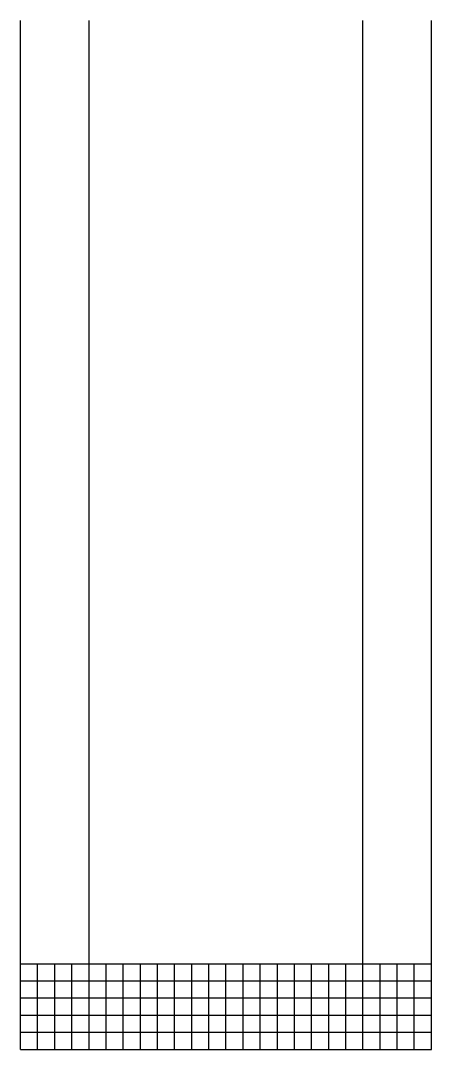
# Model space of a CAD drawing. Extents: x -24 to 0, y 0 to 60.
import ezdxf

# ---------------------------------------------------------------- set-up
doc = ezdxf.new("R2010")
doc.units = 0
doc.header["$MEASUREMENT"] = 0
doc.layers.get('0').update_dxf_attribs({"linetype": 'CONTINUOUS'})

msp = doc.modelspace()

# ---------------------------------------------------------------- linework, layer by layer
for p, q in [((-24, 0), (-24, 60)), ((-20, 0), (-20, 60)), ((-4, 0), (-4, 60)), ((0, 0), (0, 60)), ((-24, 5), (0, 5)), ((-23, 0), (-23, 5)), ((-22, 0), (-22, 5)), ((-21, 0), (-21, 5)), ((-20, 0), (-20, 5)), ((-19, 0), (-19, 5)), ((-18, 0), (-18, 5)), ((-17, 0), (-17, 5)), ((-16, 0), (-16, 5)), ((-15, 0), (-15, 5)), ((-14, 0), (-14, 5)), ((-13, 0), (-13, 5)), ((-12, 0), (-12, 5)), ((-11, 0), (-11, 5)), ((-10, 0), (-10, 5)), ((-9, 0), (-9, 5)), ((-8, 0), (-8, 5)), ((-7, 0), (-7, 5)), ((-6, 0), (-6, 5)), ((-5, 0), (-5, 5)), ((-4, 0), (-4, 5)), ((-3, 0), (-3, 5)), ((-2, 0), (-2, 5)), ((-1, 0), (-1, 5)), ((0, 0), (0, 5)), ((-24, 4), (0, 4)), ((-24, 3), (0, 3)), ((-24, 2), (0, 2)), ((-24, 1), (0, 1)), ((-24, 0), (0, 0))]:
    msp.add_line(p, q)

doc.saveas('drawing.dxf')
